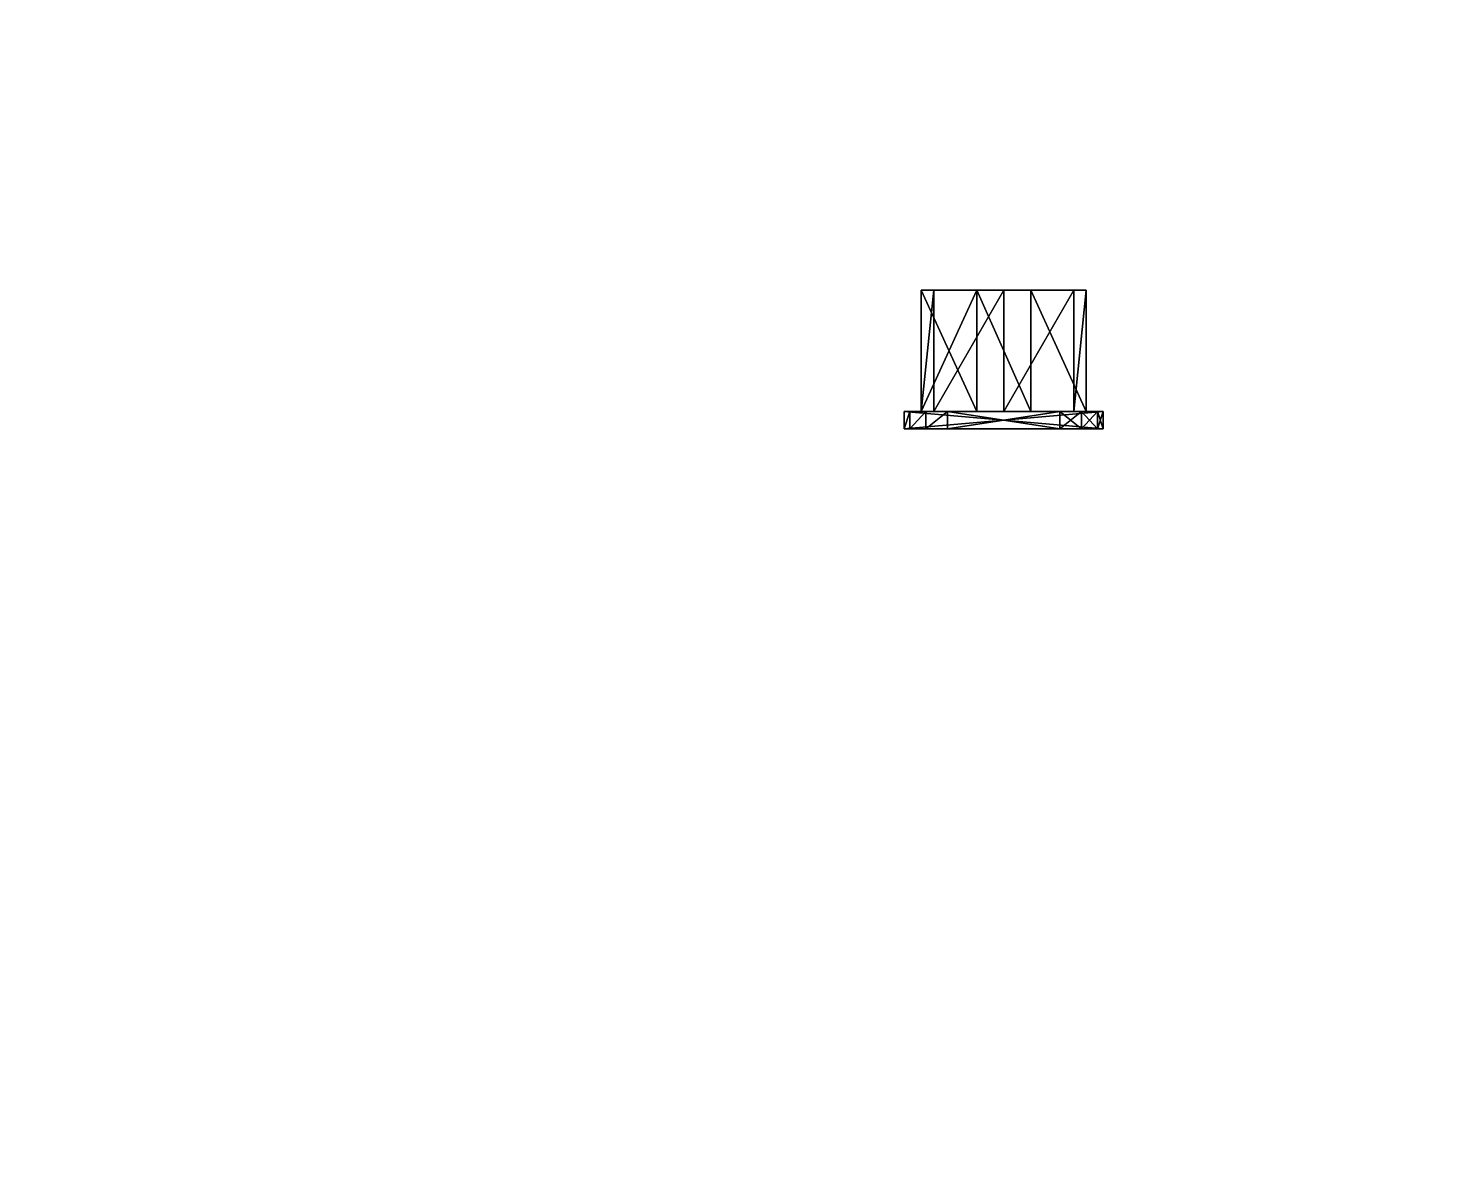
# Model space of a CAD drawing. Extents: x 0 to 4956, y -4930 to 0.
# Drawn here: x 1704.8 to 1866.9, y -397.5 to -265 of the extents above; entities that cross this region are included whole.
import ezdxf

# ---------------------------------------------------------------- set-up
doc = ezdxf.new("R2010")
doc.units = 0
for name, color, linetype in [('LAYER0', 7, 'CONTINUOUS'), ('LAYER756', 7, 'CONTINUOUS'), ('LAYER801', 7, 'CONTINUOUS'), ('LAYER810', 7, 'CONTINUOUS'), ('LAYER815', 7, 'CONTINUOUS'), ('LAYER824', 7, 'CONTINUOUS'), ('LAYER87', 9, 'CONTINUOUS')]:
    doc.layers.add(name, color=color, linetype=linetype)

msp = doc.modelspace()

# ---------------------------------------------------------------- linework, layer by layer
at = {"layer": 'LAYER0', "invisible_edges": 1}
for points in [[(4956, 0), (0, -4930), (0, 0), (4956, 0)], [(4956, -4930, 5), (0, 0, 5), (0, -4930, 5), (4956, -4930, 5)], [(0, 0, 5), (4956, -4930, 5), (4956, 0, 5), (0, 0, 5)], [(0, -4930), (4956, 0), (4956, -4930), (0, -4930)]]:
    msp.add_3dface(points, dxfattribs=at)
at = {"layer": 'LAYER756', "invisible_edges": 1}
for points in [[(2250, -120, 86), (726, -510, 86), (726, -120, 86), (2250, -120, 86)], [(726, -510, 86), (2250, -120, 86), (2250, -510, 86), (726, -510, 86)], [(2250, -510, 104), (726, -120, 104), (726, -510, 104), (2250, -510, 104)], [(726, -120, 104), (2250, -510, 104), (2250, -120, 104), (726, -120, 104)]]:
    msp.add_3dface(points, dxfattribs=at)
at = {"layer": 'LAYER801', "invisible_edges": 1}
for points in [[(1408, -144.6001, 540), (2250, -490, 540), (2250, -144.6001, 540), (1408, -144.6001, 540)], [(2250, -490, 540), (1408, -144.6001, 540), (1408, -490, 540), (2250, -490, 540)], [(1408, -490, 522), (2250, -144.6001, 522), (2250, -490, 522), (1408, -490, 522)], [(2250, -144.6001, 522), (1408, -490, 522), (1408, -144.6001, 522), (2250, -144.6001, 522)]]:
    msp.add_3dface(points, dxfattribs=at)
at = {"layer": 'LAYER810'}
for points in [[(1809.417, -309.2998, 535.613), (1807.982, -309.2998, 544.5686), (1809.417, -295.2998, 535.613), (1809.417, -309.2998, 535.613)], [(1809.417, -295.2998, 535.613), (1807.982, -309.2998, 544.5686), (1807.982, -295.2998, 544.5686), (1809.417, -295.2998, 535.613)], [(1817.5, -295.2998, 544.5), (1807.982, -295.2998, 544.5686), (1817.5, -295.2998, 551), (1817.5, -295.2998, 544.5)], [(1817.5, -295.2998, 551), (1807.982, -295.2998, 544.5686), (1814.377, -295.2998, 551), (1817.5, -295.2998, 551)], [(1814.377, -309.2998, 551), (1814.377, -295.2998, 551), (1807.982, -309.2998, 544.5686), (1814.377, -309.2998, 551)], [(1807.982, -309.2998, 544.5686), (1814.377, -295.2998, 551), (1807.982, -295.2998, 544.5686), (1807.982, -309.2998, 544.5686)], [(1817.5, -295.2998, 544.5), (1809.417, -295.2998, 535.613), (1807.982, -295.2998, 544.5686), (1817.5, -295.2998, 544.5)], [(1809.417, -309.2998, 535.613), (1809.417, -295.2998, 535.613), (1807.982, -309.2998, 544.5686), (1809.417, -309.2998, 535.613)], [(1807.982, -309.2998, 544.5686), (1809.417, -295.2998, 535.613), (1807.982, -295.2998, 544.5686), (1807.982, -309.2998, 544.5686)], [(1807.982, -309.2998, 544.5686), (1807.982, -295.2998, 544.5686), (1814.377, -309.2998, 551), (1807.982, -309.2998, 544.5686)], [(1814.377, -309.2998, 551), (1807.982, -295.2998, 544.5686), (1814.377, -295.2998, 551), (1814.377, -309.2998, 551)], [(1817.5, -295.2998, 544.5), (1809.417, -295.2998, 535.613), (1807.982, -295.2998, 544.5686), (1817.5, -295.2998, 544.5)], [(1817.5, -295.2998, 544.5), (1807.982, -295.2998, 544.5686), (1817.5, -295.2998, 551), (1817.5, -295.2998, 544.5)], [(1817.5, -295.2998, 551), (1807.982, -295.2998, 544.5686), (1814.377, -295.2998, 551), (1817.5, -295.2998, 551)], [(1817.5, -295.2998, 531.5), (1809.417, -295.2998, 535.613), (1817.5, -295.2998, 538), (1817.5, -295.2998, 531.5)], [(1817.5, -309.2998, 531.5), (1809.417, -309.2998, 535.613), (1817.5, -295.2998, 531.5), (1817.5, -309.2998, 531.5)], [(1817.5, -295.2998, 531.5), (1809.417, -309.2998, 535.613), (1809.417, -295.2998, 535.613), (1817.5, -295.2998, 531.5)], [(1817.5, -295.2998, 538), (1809.417, -295.2998, 535.613), (1817.5, -295.2998, 544.5), (1817.5, -295.2998, 538)], [(1817.5, -309.2998, 531.5), (1817.5, -295.2998, 531.5), (1809.417, -309.2998, 535.613), (1817.5, -309.2998, 531.5)], [(1809.417, -309.2998, 535.613), (1817.5, -295.2998, 531.5), (1809.417, -295.2998, 535.613), (1809.417, -309.2998, 535.613)], [(1817.5, -295.2998, 538), (1817.5, -295.2998, 531.5), (1809.417, -295.2998, 535.613), (1817.5, -295.2998, 538)], [(1817.5, -295.2998, 538), (1809.417, -295.2998, 535.613), (1817.5, -295.2998, 544.5), (1817.5, -295.2998, 538)], [(1814.377, -309.2998, 551), (1820.623, -309.2998, 551), (1814.377, -295.2998, 551), (1814.377, -309.2998, 551)], [(1814.377, -295.2998, 551), (1820.623, -309.2998, 551), (1820.623, -295.2998, 551), (1814.377, -295.2998, 551)], [(1814.377, -309.2998, 551), (1814.377, -295.2998, 551), (1820.623, -309.2998, 551), (1814.377, -309.2998, 551)], [(1820.623, -309.2998, 551), (1814.377, -295.2998, 551), (1820.623, -295.2998, 551), (1820.623, -309.2998, 551)], [(1817.5, -295.2998, 531.5), (1817.5, -295.2998, 538), (1825.583, -295.2998, 535.613), (1817.5, -295.2998, 531.5)], [(1825.583, -295.2998, 535.613), (1817.5, -295.2998, 538), (1827.018, -295.2998, 544.5686), (1825.583, -295.2998, 535.613)], [(1827.018, -295.2998, 544.5686), (1817.5, -295.2998, 538), (1817.5, -295.2998, 544.5), (1827.018, -295.2998, 544.5686)], [(1827.018, -295.2998, 544.5686), (1817.5, -295.2998, 544.5), (1820.623, -295.2998, 551), (1827.018, -295.2998, 544.5686)], [(1820.623, -295.2998, 551), (1817.5, -295.2998, 544.5), (1817.5, -295.2998, 551), (1820.623, -295.2998, 551)], [(1817.5, -295.2998, 531.5), (1825.583, -295.2998, 535.613), (1817.5, -309.2998, 531.5), (1817.5, -295.2998, 531.5)], [(1817.5, -309.2998, 531.5), (1825.583, -295.2998, 535.613), (1825.583, -309.2998, 535.613), (1817.5, -309.2998, 531.5)], [(1825.583, -309.2998, 535.613), (1825.583, -295.2998, 535.613), (1817.5, -309.2998, 531.5), (1825.583, -309.2998, 535.613)], [(1817.5, -309.2998, 531.5), (1825.583, -295.2998, 535.613), (1817.5, -295.2998, 531.5), (1817.5, -309.2998, 531.5)], [(1817.5, -295.2998, 538), (1817.5, -295.2998, 531.5), (1825.583, -295.2998, 535.613), (1817.5, -295.2998, 538)], [(1817.5, -295.2998, 538), (1825.583, -295.2998, 535.613), (1817.5, -295.2998, 544.5), (1817.5, -295.2998, 538)], [(1817.5, -295.2998, 544.5), (1825.583, -295.2998, 535.613), (1827.018, -295.2998, 544.5686), (1817.5, -295.2998, 544.5)], [(1817.5, -295.2998, 544.5), (1827.018, -295.2998, 544.5686), (1817.5, -295.2998, 551), (1817.5, -295.2998, 544.5)], [(1817.5, -295.2998, 551), (1827.018, -295.2998, 544.5686), (1820.623, -295.2998, 551), (1817.5, -295.2998, 551)], [(1827.018, -295.2998, 544.5686), (1820.623, -295.2998, 551), (1827.018, -309.2998, 544.5686), (1827.018, -295.2998, 544.5686)], [(1827.018, -309.2998, 544.5686), (1820.623, -295.2998, 551), (1820.623, -309.2998, 551), (1827.018, -309.2998, 544.5686)], [(1820.623, -309.2998, 551), (1820.623, -295.2998, 551), (1827.018, -309.2998, 544.5686), (1820.623, -309.2998, 551)], [(1827.018, -309.2998, 544.5686), (1820.623, -295.2998, 551), (1827.018, -295.2998, 544.5686), (1827.018, -309.2998, 544.5686)], [(1825.583, -295.2998, 535.613), (1827.018, -295.2998, 544.5686), (1825.583, -309.2998, 535.613), (1825.583, -295.2998, 535.613)], [(1825.583, -309.2998, 535.613), (1827.018, -295.2998, 544.5686), (1827.018, -309.2998, 544.5686), (1825.583, -309.2998, 535.613)], [(1827.018, -309.2998, 544.5686), (1827.018, -295.2998, 544.5686), (1825.583, -309.2998, 535.613), (1827.018, -309.2998, 544.5686)], [(1825.583, -309.2998, 535.613), (1827.018, -295.2998, 544.5686), (1825.583, -295.2998, 535.613), (1825.583, -309.2998, 535.613)], [(1806, -309.2998, 551), (1806, -309.2998, 535), (1829, -309.2998, 551), (1806, -309.2998, 551)], [(1829, -309.2998, 551), (1806, -309.2998, 535), (1829, -309.2998, 535), (1829, -309.2998, 551)], [(1829, -311.29, 551), (1829, -309.2998, 551), (1806, -311.29, 551), (1829, -311.29, 551)], [(1806, -311.29, 551), (1829, -309.2998, 551), (1806, -309.2998, 551), (1806, -311.29, 551)], [(1806, -311.29, 551), (1806, -309.2998, 551), (1806, -311.29, 535), (1806, -311.29, 551)], [(1806, -311.29, 535), (1806, -309.2998, 551), (1806, -309.2998, 535), (1806, -311.29, 535)], [(1806, -309.2998, 535), (1806, -311.29, 535), (1806, -309.2998, 551), (1806, -309.2998, 535)], [(1806, -309.2998, 551), (1806, -311.29, 535), (1806, -311.29, 551), (1806, -309.2998, 551)], [(1806, -311.29, 551), (1806, -309.2998, 551), (1829, -311.29, 551), (1806, -311.29, 551)], [(1829, -311.29, 551), (1806, -309.2998, 551), (1829, -309.2998, 551), (1829, -311.29, 551)], [(1806.67, -311.29, 532.5), (1806, -311.29, 535), (1806.67, -309.2998, 532.5), (1806.67, -311.29, 532.5)], [(1806.67, -309.2998, 532.5), (1806, -311.29, 535), (1806, -309.2998, 535), (1806.67, -309.2998, 532.5)], [(1806, -309.2998, 535), (1806, -309.2998, 551), (1829, -309.2998, 535), (1806, -309.2998, 535)], [(1829, -309.2998, 535), (1806, -309.2998, 551), (1829, -309.2998, 551), (1829, -309.2998, 535)], [(1806.67, -309.2998, 532.5), (1806, -309.2998, 535), (1828.33, -309.2998, 532.5), (1806.67, -309.2998, 532.5)], [(1828.33, -309.2998, 532.5), (1806, -309.2998, 535), (1829, -309.2998, 535), (1828.33, -309.2998, 532.5)], [(1806, -309.2998, 535), (1829, -309.2998, 535), (1806.67, -309.2998, 532.5), (1806, -309.2998, 535)], [(1806.67, -311.29, 532.5), (1806.67, -309.2998, 532.5), (1806, -311.29, 535), (1806.67, -311.29, 532.5)], [(1806, -311.29, 535), (1806.67, -309.2998, 532.5), (1806, -309.2998, 535), (1806, -311.29, 535)], [(1808.5, -311.29, 530.6699), (1806.67, -311.29, 532.5), (1808.5, -309.2998, 530.6699), (1808.5, -311.29, 530.6699)], [(1808.5, -309.2998, 530.6699), (1806.67, -311.29, 532.5), (1806.67, -309.2998, 532.5), (1808.5, -309.2998, 530.6699)], [(1808.5, -309.2998, 530.6699), (1806.67, -309.2998, 532.5), (1826.5, -309.2998, 530.6699), (1808.5, -309.2998, 530.6699)], [(1826.5, -309.2998, 530.6699), (1806.67, -309.2998, 532.5), (1828.33, -309.2998, 532.5), (1826.5, -309.2998, 530.6699)], [(1806.67, -309.2998, 532.5), (1829, -309.2998, 535), (1828.33, -309.2998, 532.5), (1806.67, -309.2998, 532.5)], [(1806.67, -309.2998, 532.5), (1828.33, -309.2998, 532.5), (1808.5, -309.2998, 530.6699), (1806.67, -309.2998, 532.5)], [(1808.5, -311.29, 530.6699), (1808.5, -309.2998, 530.6699), (1806.67, -311.29, 532.5), (1808.5, -311.29, 530.6699)], [(1806.67, -311.29, 532.5), (1808.5, -309.2998, 530.6699), (1806.67, -309.2998, 532.5), (1806.67, -311.29, 532.5)], [(1811, -311.29, 530), (1808.5, -311.29, 530.6699), (1811, -309.2998, 530), (1811, -311.29, 530)], [(1811, -309.2998, 530), (1808.5, -311.29, 530.6699), (1808.5, -309.2998, 530.6699), (1811, -309.2998, 530)], [(1811, -309.2998, 530), (1808.5, -309.2998, 530.6699), (1824, -309.2998, 530), (1811, -309.2998, 530)], [(1824, -309.2998, 530), (1808.5, -309.2998, 530.6699), (1826.5, -309.2998, 530.6699), (1824, -309.2998, 530)], [(1808.5, -309.2998, 530.6699), (1828.33, -309.2998, 532.5), (1826.5, -309.2998, 530.6699), (1808.5, -309.2998, 530.6699)], [(1808.5, -309.2998, 530.6699), (1826.5, -309.2998, 530.6699), (1811, -309.2998, 530), (1808.5, -309.2998, 530.6699)], [(1811, -311.29, 530), (1811, -309.2998, 530), (1808.5, -311.29, 530.6699), (1811, -311.29, 530)], [(1808.5, -311.29, 530.6699), (1811, -309.2998, 530), (1808.5, -309.2998, 530.6699), (1808.5, -311.29, 530.6699)], [(1811, -309.2998, 530), (1811, -311.29, 530), (1824, -309.2998, 530), (1811, -309.2998, 530)], [(1824, -309.2998, 530), (1811, -311.29, 530), (1824, -311.29, 530), (1824, -309.2998, 530)], [(1811, -311.29, 530), (1811, -309.2998, 530), (1824, -311.29, 530), (1811, -311.29, 530)], [(1824, -311.29, 530), (1811, -309.2998, 530), (1824, -309.2998, 530), (1824, -311.29, 530)], [(1811, -309.2998, 530), (1826.5, -309.2998, 530.6699), (1824, -309.2998, 530), (1811, -309.2998, 530)], [(1824, -309.2998, 530), (1826.5, -309.2998, 530.6699), (1824, -311.29, 530), (1824, -309.2998, 530)], [(1824, -311.29, 530), (1826.5, -309.2998, 530.6699), (1826.5, -311.29, 530.6699), (1824, -311.29, 530)], [(1824, -311.29, 530), (1824, -309.2998, 530), (1826.5, -311.29, 530.6699), (1824, -311.29, 530)], [(1826.5, -311.29, 530.6699), (1824, -309.2998, 530), (1826.5, -309.2998, 530.6699), (1826.5, -311.29, 530.6699)], [(1826.5, -309.2998, 530.6699), (1828.33, -309.2998, 532.5), (1826.5, -311.29, 530.6699), (1826.5, -309.2998, 530.6699)], [(1826.5, -311.29, 530.6699), (1828.33, -309.2998, 532.5), (1828.33, -311.29, 532.5), (1826.5, -311.29, 530.6699)], [(1826.5, -311.29, 530.6699), (1826.5, -309.2998, 530.6699), (1828.33, -311.29, 532.5), (1826.5, -311.29, 530.6699)], [(1828.33, -311.29, 532.5), (1826.5, -309.2998, 530.6699), (1828.33, -309.2998, 532.5), (1828.33, -311.29, 532.5)], [(1828.33, -309.2998, 532.5), (1829, -309.2998, 535), (1828.33, -311.29, 532.5), (1828.33, -309.2998, 532.5)], [(1828.33, -311.29, 532.5), (1829, -309.2998, 535), (1829, -311.29, 535), (1828.33, -311.29, 532.5)], [(1828.33, -311.29, 532.5), (1828.33, -309.2998, 532.5), (1829, -311.29, 535), (1828.33, -311.29, 532.5)], [(1829, -311.29, 535), (1828.33, -309.2998, 532.5), (1829, -309.2998, 535), (1829, -311.29, 535)], [(1829, -311.29, 535), (1829, -311.29, 551), (1829, -309.2998, 535), (1829, -311.29, 535)], [(1829, -309.2998, 535), (1829, -311.29, 551), (1829, -309.2998, 551), (1829, -309.2998, 535)], [(1829, -311.29, 535), (1829, -309.2998, 535), (1829, -311.29, 551), (1829, -311.29, 535)], [(1829, -311.29, 551), (1829, -309.2998, 535), (1829, -309.2998, 551), (1829, -311.29, 551)], [(1806, -311.29, 551), (1806, -311.29, 535), (1829, -311.29, 551), (1806, -311.29, 551)], [(1829, -311.29, 551), (1806, -311.29, 535), (1829, -311.29, 535), (1829, -311.29, 551)], [(1829, -311.29, 535), (1829, -311.29, 551), (1806, -311.29, 535), (1829, -311.29, 535)], [(1806, -311.29, 535), (1829, -311.29, 551), (1806, -311.29, 551), (1806, -311.29, 535)], [(1806.67, -311.29, 532.5), (1828.33, -311.29, 532.5), (1806, -311.29, 535), (1806.67, -311.29, 532.5)], [(1806, -311.29, 535), (1828.33, -311.29, 532.5), (1829, -311.29, 535), (1806, -311.29, 535)], [(1806, -311.29, 535), (1829, -311.29, 535), (1806.67, -311.29, 532.5), (1806, -311.29, 535)], [(1808.5, -311.29, 530.6699), (1828.33, -311.29, 532.5), (1806.67, -311.29, 532.5), (1808.5, -311.29, 530.6699)], [(1806.67, -311.29, 532.5), (1829, -311.29, 535), (1828.33, -311.29, 532.5), (1806.67, -311.29, 532.5)], [(1806.67, -311.29, 532.5), (1828.33, -311.29, 532.5), (1808.5, -311.29, 530.6699), (1806.67, -311.29, 532.5)], [(1826.5, -311.29, 530.6699), (1828.33, -311.29, 532.5), (1808.5, -311.29, 530.6699), (1826.5, -311.29, 530.6699)], [(1811, -311.29, 530), (1826.5, -311.29, 530.6699), (1808.5, -311.29, 530.6699), (1811, -311.29, 530)], [(1808.5, -311.29, 530.6699), (1828.33, -311.29, 532.5), (1826.5, -311.29, 530.6699), (1808.5, -311.29, 530.6699)], [(1808.5, -311.29, 530.6699), (1826.5, -311.29, 530.6699), (1811, -311.29, 530), (1808.5, -311.29, 530.6699)], [(1824, -311.29, 530), (1826.5, -311.29, 530.6699), (1811, -311.29, 530), (1824, -311.29, 530)], [(1811, -311.29, 530), (1826.5, -311.29, 530.6699), (1824, -311.29, 530), (1811, -311.29, 530)], [(1820.42, -311.2998, 540.0916), (1820.42, -311.2998, 551), (1814.58, -311.2998, 540.0916), (1820.42, -311.2998, 540.0916)], [(1814.58, -311.2998, 540.0916), (1820.42, -311.2998, 551), (1814.58, -311.2998, 551), (1814.58, -311.2998, 540.0916)]]:
    msp.add_3dface(points, dxfattribs=at)
at = {"layer": 'LAYER815', "invisible_edges": 1}
for points in [[(1408, -144.6001, 322), (2250, -490, 322), (2250, -144.6001, 322), (1408, -144.6001, 322)], [(2250, -490, 322), (1408, -144.6001, 322), (1408, -490, 322), (2250, -490, 322)], [(1408, -490, 304), (2250, -144.6001, 304), (2250, -490, 304), (1408, -490, 304)], [(2250, -144.6001, 304), (1408, -490, 304), (1408, -144.6001, 304), (2250, -144.6001, 304)]]:
    msp.add_3dface(points, dxfattribs=at)
at = {"layer": 'LAYER824'}
for points in [[(1809.417, -309.2998, 317.613), (1807.982, -309.2998, 326.5686), (1809.417, -295.2998, 317.613), (1809.417, -309.2998, 317.613)], [(1809.417, -295.2998, 317.613), (1807.982, -309.2998, 326.5686), (1807.982, -295.2998, 326.5686), (1809.417, -295.2998, 317.613)], [(1817.5, -295.2998, 326.5), (1807.982, -295.2998, 326.5686), (1817.5, -295.2998, 333), (1817.5, -295.2998, 326.5)], [(1817.5, -295.2998, 333), (1807.982, -295.2998, 326.5686), (1814.377, -295.2998, 333), (1817.5, -295.2998, 333)], [(1814.377, -309.2998, 333), (1814.377, -295.2998, 333), (1807.982, -309.2998, 326.5686), (1814.377, -309.2998, 333)], [(1807.982, -309.2998, 326.5686), (1814.377, -295.2998, 333), (1807.982, -295.2998, 326.5686), (1807.982, -309.2998, 326.5686)], [(1817.5, -295.2998, 326.5), (1809.417, -295.2998, 317.613), (1807.982, -295.2998, 326.5686), (1817.5, -295.2998, 326.5)], [(1809.417, -309.2998, 317.613), (1809.417, -295.2998, 317.613), (1807.982, -309.2998, 326.5686), (1809.417, -309.2998, 317.613)], [(1807.982, -309.2998, 326.5686), (1809.417, -295.2998, 317.613), (1807.982, -295.2998, 326.5686), (1807.982, -309.2998, 326.5686)], [(1807.982, -309.2998, 326.5686), (1807.982, -295.2998, 326.5686), (1814.377, -309.2998, 333), (1807.982, -309.2998, 326.5686)], [(1814.377, -309.2998, 333), (1807.982, -295.2998, 326.5686), (1814.377, -295.2998, 333), (1814.377, -309.2998, 333)], [(1817.5, -295.2998, 326.5), (1809.417, -295.2998, 317.613), (1807.982, -295.2998, 326.5686), (1817.5, -295.2998, 326.5)], [(1817.5, -295.2998, 326.5), (1807.982, -295.2998, 326.5686), (1817.5, -295.2998, 333), (1817.5, -295.2998, 326.5)], [(1817.5, -295.2998, 333), (1807.982, -295.2998, 326.5686), (1814.377, -295.2998, 333), (1817.5, -295.2998, 333)], [(1817.5, -295.2998, 313.5), (1809.417, -295.2998, 317.613), (1817.5, -295.2998, 320), (1817.5, -295.2998, 313.5)], [(1817.5, -309.2998, 313.5), (1809.417, -309.2998, 317.613), (1817.5, -295.2998, 313.5), (1817.5, -309.2998, 313.5)], [(1817.5, -295.2998, 313.5), (1809.417, -309.2998, 317.613), (1809.417, -295.2998, 317.613), (1817.5, -295.2998, 313.5)], [(1817.5, -295.2998, 320), (1809.417, -295.2998, 317.613), (1817.5, -295.2998, 326.5), (1817.5, -295.2998, 320)], [(1817.5, -309.2998, 313.5), (1817.5, -295.2998, 313.5), (1809.417, -309.2998, 317.613), (1817.5, -309.2998, 313.5)], [(1809.417, -309.2998, 317.613), (1817.5, -295.2998, 313.5), (1809.417, -295.2998, 317.613), (1809.417, -309.2998, 317.613)], [(1817.5, -295.2998, 320), (1817.5, -295.2998, 313.5), (1809.417, -295.2998, 317.613), (1817.5, -295.2998, 320)], [(1817.5, -295.2998, 320), (1809.417, -295.2998, 317.613), (1817.5, -295.2998, 326.5), (1817.5, -295.2998, 320)], [(1814.377, -309.2998, 333), (1820.623, -309.2998, 333), (1814.377, -295.2998, 333), (1814.377, -309.2998, 333)], [(1814.377, -295.2998, 333), (1820.623, -309.2998, 333), (1820.623, -295.2998, 333), (1814.377, -295.2998, 333)], [(1814.377, -309.2998, 333), (1814.377, -295.2998, 333), (1820.623, -309.2998, 333), (1814.377, -309.2998, 333)], [(1820.623, -309.2998, 333), (1814.377, -295.2998, 333), (1820.623, -295.2998, 333), (1820.623, -309.2998, 333)], [(1817.5, -295.2998, 313.5), (1817.5, -295.2998, 320), (1825.583, -295.2998, 317.613), (1817.5, -295.2998, 313.5)], [(1825.583, -295.2998, 317.613), (1817.5, -295.2998, 320), (1827.018, -295.2998, 326.5686), (1825.583, -295.2998, 317.613)], [(1827.018, -295.2998, 326.5686), (1817.5, -295.2998, 320), (1817.5, -295.2998, 326.5), (1827.018, -295.2998, 326.5686)], [(1827.018, -295.2998, 326.5686), (1817.5, -295.2998, 326.5), (1820.623, -295.2998, 333), (1827.018, -295.2998, 326.5686)], [(1820.623, -295.2998, 333), (1817.5, -295.2998, 326.5), (1817.5, -295.2998, 333), (1820.623, -295.2998, 333)], [(1817.5, -295.2998, 313.5), (1825.583, -295.2998, 317.613), (1817.5, -309.2998, 313.5), (1817.5, -295.2998, 313.5)], [(1817.5, -309.2998, 313.5), (1825.583, -295.2998, 317.613), (1825.583, -309.2998, 317.613), (1817.5, -309.2998, 313.5)], [(1825.583, -309.2998, 317.613), (1825.583, -295.2998, 317.613), (1817.5, -309.2998, 313.5), (1825.583, -309.2998, 317.613)], [(1817.5, -309.2998, 313.5), (1825.583, -295.2998, 317.613), (1817.5, -295.2998, 313.5), (1817.5, -309.2998, 313.5)], [(1817.5, -295.2998, 320), (1817.5, -295.2998, 313.5), (1825.583, -295.2998, 317.613), (1817.5, -295.2998, 320)], [(1817.5, -295.2998, 320), (1825.583, -295.2998, 317.613), (1817.5, -295.2998, 326.5), (1817.5, -295.2998, 320)], [(1817.5, -295.2998, 326.5), (1825.583, -295.2998, 317.613), (1827.018, -295.2998, 326.5686), (1817.5, -295.2998, 326.5)], [(1817.5, -295.2998, 326.5), (1827.018, -295.2998, 326.5686), (1817.5, -295.2998, 333), (1817.5, -295.2998, 326.5)], [(1817.5, -295.2998, 333), (1827.018, -295.2998, 326.5686), (1820.623, -295.2998, 333), (1817.5, -295.2998, 333)], [(1827.018, -295.2998, 326.5686), (1820.623, -295.2998, 333), (1827.018, -309.2998, 326.5686), (1827.018, -295.2998, 326.5686)], [(1827.018, -309.2998, 326.5686), (1820.623, -295.2998, 333), (1820.623, -309.2998, 333), (1827.018, -309.2998, 326.5686)], [(1820.623, -309.2998, 333), (1820.623, -295.2998, 333), (1827.018, -309.2998, 326.5686), (1820.623, -309.2998, 333)], [(1827.018, -309.2998, 326.5686), (1820.623, -295.2998, 333), (1827.018, -295.2998, 326.5686), (1827.018, -309.2998, 326.5686)], [(1825.583, -295.2998, 317.613), (1827.018, -295.2998, 326.5686), (1825.583, -309.2998, 317.613), (1825.583, -295.2998, 317.613)], [(1825.583, -309.2998, 317.613), (1827.018, -295.2998, 326.5686), (1827.018, -309.2998, 326.5686), (1825.583, -309.2998, 317.613)], [(1827.018, -309.2998, 326.5686), (1827.018, -295.2998, 326.5686), (1825.583, -309.2998, 317.613), (1827.018, -309.2998, 326.5686)], [(1825.583, -309.2998, 317.613), (1827.018, -295.2998, 326.5686), (1825.583, -295.2998, 317.613), (1825.583, -309.2998, 317.613)], [(1806, -309.2998, 333), (1806, -309.2998, 317), (1829, -309.2998, 333), (1806, -309.2998, 333)], [(1829, -309.2998, 333), (1806, -309.2998, 317), (1829, -309.2998, 317), (1829, -309.2998, 333)], [(1829, -311.29, 333), (1829, -309.2998, 333), (1806, -311.29, 333), (1829, -311.29, 333)], [(1806, -311.29, 333), (1829, -309.2998, 333), (1806, -309.2998, 333), (1806, -311.29, 333)], [(1806, -311.29, 333), (1806, -309.2998, 333), (1806, -311.29, 317), (1806, -311.29, 333)], [(1806, -311.29, 317), (1806, -309.2998, 333), (1806, -309.2998, 317), (1806, -311.29, 317)], [(1806, -309.2998, 317), (1806, -311.29, 317), (1806, -309.2998, 333), (1806, -309.2998, 317)], [(1806, -309.2998, 333), (1806, -311.29, 317), (1806, -311.29, 333), (1806, -309.2998, 333)], [(1806, -311.29, 333), (1806, -309.2998, 333), (1829, -311.29, 333), (1806, -311.29, 333)], [(1829, -311.29, 333), (1806, -309.2998, 333), (1829, -309.2998, 333), (1829, -311.29, 333)], [(1806.67, -311.29, 314.5), (1806, -311.29, 317), (1806.67, -309.2998, 314.5), (1806.67, -311.29, 314.5)], [(1806.67, -309.2998, 314.5), (1806, -311.29, 317), (1806, -309.2998, 317), (1806.67, -309.2998, 314.5)], [(1806, -309.2998, 317), (1806, -309.2998, 333), (1829, -309.2998, 317), (1806, -309.2998, 317)], [(1829, -309.2998, 317), (1806, -309.2998, 333), (1829, -309.2998, 333), (1829, -309.2998, 317)], [(1806.67, -309.2998, 314.5), (1806, -309.2998, 317), (1828.33, -309.2998, 314.5), (1806.67, -309.2998, 314.5)], [(1828.33, -309.2998, 314.5), (1806, -309.2998, 317), (1829, -309.2998, 317), (1828.33, -309.2998, 314.5)], [(1806, -309.2998, 317), (1829, -309.2998, 317), (1806.67, -309.2998, 314.5), (1806, -309.2998, 317)], [(1806.67, -311.29, 314.5), (1806.67, -309.2998, 314.5), (1806, -311.29, 317), (1806.67, -311.29, 314.5)], [(1806, -311.29, 317), (1806.67, -309.2998, 314.5), (1806, -309.2998, 317), (1806, -311.29, 317)], [(1808.5, -311.29, 312.6699), (1806.67, -311.29, 314.5), (1808.5, -309.2998, 312.6699), (1808.5, -311.29, 312.6699)], [(1808.5, -309.2998, 312.6699), (1806.67, -311.29, 314.5), (1806.67, -309.2998, 314.5), (1808.5, -309.2998, 312.6699)], [(1808.5, -309.2998, 312.6699), (1806.67, -309.2998, 314.5), (1826.5, -309.2998, 312.6699), (1808.5, -309.2998, 312.6699)], [(1826.5, -309.2998, 312.6699), (1806.67, -309.2998, 314.5), (1828.33, -309.2998, 314.5), (1826.5, -309.2998, 312.6699)], [(1806.67, -309.2998, 314.5), (1829, -309.2998, 317), (1828.33, -309.2998, 314.5), (1806.67, -309.2998, 314.5)], [(1806.67, -309.2998, 314.5), (1828.33, -309.2998, 314.5), (1808.5, -309.2998, 312.6699), (1806.67, -309.2998, 314.5)], [(1808.5, -311.29, 312.6699), (1808.5, -309.2998, 312.6699), (1806.67, -311.29, 314.5), (1808.5, -311.29, 312.6699)], [(1806.67, -311.29, 314.5), (1808.5, -309.2998, 312.6699), (1806.67, -309.2998, 314.5), (1806.67, -311.29, 314.5)], [(1811, -311.29, 312), (1808.5, -311.29, 312.6699), (1811, -309.2998, 312), (1811, -311.29, 312)], [(1811, -309.2998, 312), (1808.5, -311.29, 312.6699), (1808.5, -309.2998, 312.6699), (1811, -309.2998, 312)], [(1811, -309.2998, 312), (1808.5, -309.2998, 312.6699), (1824, -309.2998, 312), (1811, -309.2998, 312)], [(1824, -309.2998, 312), (1808.5, -309.2998, 312.6699), (1826.5, -309.2998, 312.6699), (1824, -309.2998, 312)], [(1808.5, -309.2998, 312.6699), (1828.33, -309.2998, 314.5), (1826.5, -309.2998, 312.6699), (1808.5, -309.2998, 312.6699)], [(1808.5, -309.2998, 312.6699), (1826.5, -309.2998, 312.6699), (1811, -309.2998, 312), (1808.5, -309.2998, 312.6699)], [(1811, -311.29, 312), (1811, -309.2998, 312), (1808.5, -311.29, 312.6699), (1811, -311.29, 312)], [(1808.5, -311.29, 312.6699), (1811, -309.2998, 312), (1808.5, -309.2998, 312.6699), (1808.5, -311.29, 312.6699)], [(1811, -309.2998, 312), (1811, -311.29, 312), (1824, -309.2998, 312), (1811, -309.2998, 312)], [(1824, -309.2998, 312), (1811, -311.29, 312), (1824, -311.29, 312), (1824, -309.2998, 312)], [(1811, -311.29, 312), (1811, -309.2998, 312), (1824, -311.29, 312), (1811, -311.29, 312)], [(1824, -311.29, 312), (1811, -309.2998, 312), (1824, -309.2998, 312), (1824, -311.29, 312)], [(1811, -309.2998, 312), (1826.5, -309.2998, 312.6699), (1824, -309.2998, 312), (1811, -309.2998, 312)], [(1824, -309.2998, 312), (1826.5, -309.2998, 312.6699), (1824, -311.29, 312), (1824, -309.2998, 312)], [(1824, -311.29, 312), (1826.5, -309.2998, 312.6699), (1826.5, -311.29, 312.6699), (1824, -311.29, 312)], [(1824, -311.29, 312), (1824, -309.2998, 312), (1826.5, -311.29, 312.6699), (1824, -311.29, 312)], [(1826.5, -311.29, 312.6699), (1824, -309.2998, 312), (1826.5, -309.2998, 312.6699), (1826.5, -311.29, 312.6699)], [(1826.5, -309.2998, 312.6699), (1828.33, -309.2998, 314.5), (1826.5, -311.29, 312.6699), (1826.5, -309.2998, 312.6699)], [(1826.5, -311.29, 312.6699), (1828.33, -309.2998, 314.5), (1828.33, -311.29, 314.5), (1826.5, -311.29, 312.6699)], [(1826.5, -311.29, 312.6699), (1826.5, -309.2998, 312.6699), (1828.33, -311.29, 314.5), (1826.5, -311.29, 312.6699)], [(1828.33, -311.29, 314.5), (1826.5, -309.2998, 312.6699), (1828.33, -309.2998, 314.5), (1828.33, -311.29, 314.5)], [(1828.33, -309.2998, 314.5), (1829, -309.2998, 317), (1828.33, -311.29, 314.5), (1828.33, -309.2998, 314.5)], [(1828.33, -311.29, 314.5), (1829, -309.2998, 317), (1829, -311.29, 317), (1828.33, -311.29, 314.5)], [(1828.33, -311.29, 314.5), (1828.33, -309.2998, 314.5), (1829, -311.29, 317), (1828.33, -311.29, 314.5)], [(1829, -311.29, 317), (1828.33, -309.2998, 314.5), (1829, -309.2998, 317), (1829, -311.29, 317)], [(1829, -311.29, 317), (1829, -311.29, 333), (1829, -309.2998, 317), (1829, -311.29, 317)], [(1829, -309.2998, 317), (1829, -311.29, 333), (1829, -309.2998, 333), (1829, -309.2998, 317)], [(1829, -311.29, 317), (1829, -309.2998, 317), (1829, -311.29, 333), (1829, -311.29, 317)], [(1829, -311.29, 333), (1829, -309.2998, 317), (1829, -309.2998, 333), (1829, -311.29, 333)], [(1806, -311.29, 333), (1806, -311.29, 317), (1829, -311.29, 333), (1806, -311.29, 333)], [(1829, -311.29, 333), (1806, -311.29, 317), (1829, -311.29, 317), (1829, -311.29, 333)], [(1829, -311.29, 317), (1829, -311.29, 333), (1806, -311.29, 317), (1829, -311.29, 317)], [(1806, -311.29, 317), (1829, -311.29, 333), (1806, -311.29, 333), (1806, -311.29, 317)], [(1806.67, -311.29, 314.5), (1828.33, -311.29, 314.5), (1806, -311.29, 317), (1806.67, -311.29, 314.5)], [(1806, -311.29, 317), (1828.33, -311.29, 314.5), (1829, -311.29, 317), (1806, -311.29, 317)], [(1806, -311.29, 317), (1829, -311.29, 317), (1806.67, -311.29, 314.5), (1806, -311.29, 317)], [(1808.5, -311.29, 312.6699), (1828.33, -311.29, 314.5), (1806.67, -311.29, 314.5), (1808.5, -311.29, 312.6699)], [(1806.67, -311.29, 314.5), (1829, -311.29, 317), (1828.33, -311.29, 314.5), (1806.67, -311.29, 314.5)], [(1806.67, -311.29, 314.5), (1828.33, -311.29, 314.5), (1808.5, -311.29, 312.6699), (1806.67, -311.29, 314.5)], [(1826.5, -311.29, 312.6699), (1828.33, -311.29, 314.5), (1808.5, -311.29, 312.6699), (1826.5, -311.29, 312.6699)], [(1811, -311.29, 312), (1826.5, -311.29, 312.6699), (1808.5, -311.29, 312.6699), (1811, -311.29, 312)], [(1808.5, -311.29, 312.6699), (1828.33, -311.29, 314.5), (1826.5, -311.29, 312.6699), (1808.5, -311.29, 312.6699)], [(1808.5, -311.29, 312.6699), (1826.5, -311.29, 312.6699), (1811, -311.29, 312), (1808.5, -311.29, 312.6699)], [(1824, -311.29, 312), (1826.5, -311.29, 312.6699), (1811, -311.29, 312), (1824, -311.29, 312)], [(1811, -311.29, 312), (1826.5, -311.29, 312.6699), (1824, -311.29, 312), (1811, -311.29, 312)], [(1820.42, -311.2998, 322.0916), (1820.42, -311.2998, 333), (1814.58, -311.2998, 322.0916), (1820.42, -311.2998, 322.0916)], [(1814.58, -311.2998, 322.0916), (1820.42, -311.2998, 333), (1814.58, -311.2998, 333), (1814.58, -311.2998, 322.0916)]]:
    msp.add_3dface(points, dxfattribs=at)
at = {"layer": 'LAYER87', "invisible_edges": 1}
for points in [[(2350, -100, 760), (690, -532, 760), (690, -100, 760), (2350, -100, 760)], [(690, -532, 760), (2350, -100, 760), (2350, -532, 760), (690, -532, 760)], [(2350, -532, 778), (690, -100, 778), (690, -532, 778), (2350, -532, 778)], [(690, -100, 778), (2350, -532, 778), (2350, -100, 778), (690, -100, 778)]]:
    msp.add_3dface(points, dxfattribs=at)

doc.saveas('drawing.dxf')
